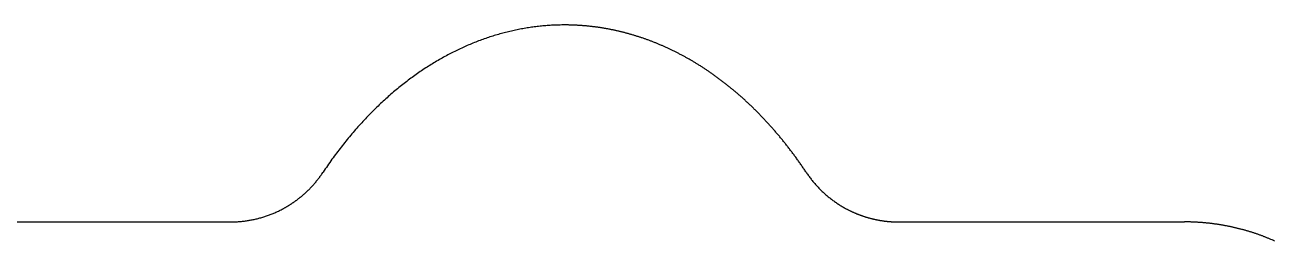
# Model space of a CAD drawing. Header units: millimetres. Extents: x -10 to 277, y -95 to 18.
# Drawn here: x 37.85 to 49.13, y -86.17 to -84.21 of the extents above; entities that cross this region are included whole.
import ezdxf

# ---------------------------------------------------------------- set-up
doc = ezdxf.new("R2010")
doc.units = ezdxf.units.MM
doc.header["$MEASUREMENT"] = 0
doc.layers.add('Edge.Cuts', color=53, linetype='CONTINUOUS')

msp = doc.modelspace()

# ---------------------------------------------------------------- linework, layer by layer
at = {"layer": 'Edge.Cuts', "linetype": 'Continuous'}
for p, q in [((42.257101, -84.266599), (42.244166, -84.269528)), ((42.270041, -84.26375), (42.257101, -84.266599)), ((42.282985, -84.260983), (42.270041, -84.26375)), ((42.295934, -84.258296), (42.282985, -84.260983)), ((42.308887, -84.25569), (42.295934, -84.258296)), ((42.321844, -84.253165), (42.308887, -84.25569)), ((42.334805, -84.25072), (42.321844, -84.253165)), ((42.347771, -84.248356), (42.334805, -84.25072)), ((42.36074, -84.246072), (42.347771, -84.248356)), ((42.373713, -84.243869), (42.36074, -84.246072)), ((42.386689, -84.241746), (42.373713, -84.243869)), ((42.399669, -84.239704), (42.386689, -84.241746)), ((42.412652, -84.237742), (42.399669, -84.239704)), ((42.425639, -84.23586), (42.412652, -84.237742)), ((42.438628, -84.234059), (42.425639, -84.23586)), ((42.451621, -84.232338), (42.438628, -84.234059)), ((42.464617, -84.230698), (42.451621, -84.232338)), ((42.477615, -84.229137), (42.464617, -84.230698)), ((42.490616, -84.227657), (42.477615, -84.229137)), ((42.50362, -84.226257), (42.490616, -84.227657)), ((42.516627, -84.224937), (42.50362, -84.226257)), ((42.529636, -84.223697), (42.516627, -84.224937)), ((42.542647, -84.222537), (42.529636, -84.223697)), ((42.55566, -84.221457), (42.542647, -84.222537)), ((42.568676, -84.220457), (42.55566, -84.221457)), ((42.581694, -84.219538), (42.568676, -84.220457)), ((42.594713, -84.218698), (42.581694, -84.219538)), ((42.607735, -84.217938), (42.594713, -84.218698)), ((42.620758, -84.217259), (42.607735, -84.217938)), ((42.633783, -84.216659), (42.620758, -84.217259)), ((42.64681, -84.216139), (42.633783, -84.216659)), ((42.659838, -84.2157), (42.64681, -84.216139)), ((42.672868, -84.21534), (42.659838, -84.2157)), ((42.685899, -84.21506), (42.672868, -84.21534)), ((42.698932, -84.21486), (42.685899, -84.21506)), ((42.711965, -84.21474), (42.698932, -84.21486)), ((42.725, -84.2147), (42.711965, -84.21474)), ((42.726457, -84.2147), (42.725, -84.2147)), ((42.732978, -84.214715), (42.726457, -84.2147)), ((42.739497, -84.214749), (42.732978, -84.214715)), ((42.746017, -84.214804), (42.739497, -84.214749)), ((42.752535, -84.214878), (42.746017, -84.214804)), ((42.759055, -84.214973), (42.752535, -84.214878)), ((42.765573, -84.215087), (42.759055, -84.214973)), ((42.772092, -84.215222), (42.765573, -84.215087)), ((42.778609, -84.215376), (42.772092, -84.215222)), ((42.785127, -84.215551), (42.778609, -84.215376)), ((42.791644, -84.215746), (42.785127, -84.215551)), ((42.798162, -84.21596), (42.791644, -84.215746)), ((42.804678, -84.216195), (42.798162, -84.21596)), ((42.811195, -84.216449), (42.804678, -84.216195)), ((42.81771, -84.216724), (42.811195, -84.216449)), ((42.824226, -84.217018), (42.81771, -84.216724)), ((42.830741, -84.217333), (42.824226, -84.217018)), ((42.837256, -84.217668), (42.830741, -84.217333)), ((42.84377, -84.218022), (42.837256, -84.217668)), ((42.850284, -84.218397), (42.84377, -84.218022)), ((42.856797, -84.218791), (42.850284, -84.218397)), ((42.86331, -84.219206), (42.856797, -84.218791)), ((42.869822, -84.219641), (42.86331, -84.219206)), ((42.876335, -84.220096), (42.869822, -84.219641)), ((42.882846, -84.22057), (42.876335, -84.220096)), ((42.889358, -84.221065), (42.882846, -84.22057)), ((42.895867, -84.22158), (42.889358, -84.221065)), ((42.902378, -84.222115), (42.895867, -84.22158)), ((42.908887, -84.222669), (42.902378, -84.222115)), ((42.915396, -84.223244), (42.908887, -84.222669)), ((42.921904, -84.223839), (42.915396, -84.223244)), ((42.928412, -84.224454), (42.921904, -84.223839)), ((42.934919, -84.225089), (42.928412, -84.224454)), ((42.941426, -84.225745), (42.934919, -84.225089)), ((42.947931, -84.22642), (42.941426, -84.225745)), ((42.954438, -84.227115), (42.947931, -84.22642)), ((42.960942, -84.22783), (42.954438, -84.227115)), ((42.967446, -84.228565), (42.960942, -84.22783)), ((42.973949, -84.229321), (42.967446, -84.228565)), ((42.980453, -84.230096), (42.973949, -84.229321)), ((42.986954, -84.230892), (42.980453, -84.230096)), ((42.993456, -84.231707), (42.986954, -84.230892)), ((42.999956, -84.232543), (42.993456, -84.231707)), ((43.006457, -84.233399), (42.999956, -84.232543)), ((43.012955, -84.234275), (43.006457, -84.233399)), ((43.019454, -84.235171), (43.012955, -84.234275)), ((43.025951, -84.236086), (43.019454, -84.235171)), ((43.032449, -84.237023), (43.025951, -84.236086)), ((43.038944, -84.237979), (43.032449, -84.237023)), ((43.045441, -84.238955), (43.038944, -84.237979)), ((43.051934, -84.239952), (43.045441, -84.238955)), ((43.058429, -84.240968), (43.051934, -84.239952)), ((43.064921, -84.242005), (43.058429, -84.240968)), ((43.071414, -84.243062), (43.064921, -84.242005)), ((43.077904, -84.244139), (43.071414, -84.243062)), ((43.084395, -84.245236), (43.077904, -84.244139)), ((43.090883, -84.246353), (43.084395, -84.245236)), ((43.097373, -84.247491), (43.090883, -84.246353)), ((43.103859, -84.248648), (43.097373, -84.247491)), ((43.110347, -84.249826), (43.103859, -84.248648)), ((43.116831, -84.251024), (43.110347, -84.249826)), ((43.123317, -84.252242), (43.116831, -84.251024)), ((43.1298, -84.25348), (43.123317, -84.252242)), ((43.136283, -84.254739), (43.1298, -84.25348)), ((43.142764, -84.256018), (43.136283, -84.254739)), ((43.149245, -84.257317), (43.142764, -84.256018)), ((43.155724, -84.258635), (43.149245, -84.257317)), ((43.162203, -84.259975), (43.155724, -84.258635)), ((43.16868, -84.261334), (43.162203, -84.259975)), ((43.175157, -84.262714), (43.16868, -84.261334)), ((43.181631, -84.264114), (43.175157, -84.262714)), ((43.188106, -84.265534), (43.181631, -84.264114)), ((43.194578, -84.266974), (43.188106, -84.265534)), ((43.201051, -84.268435), (43.194578, -84.266974)), ((41.897212, -84.379399), (41.884468, -84.384617)), ((41.909965, -84.374264), (41.897212, -84.379399)), ((41.922726, -84.369211), (41.909965, -84.374264)), ((41.935497, -84.364241), (41.922726, -84.369211)), ((41.948276, -84.359353), (41.935497, -84.364241)), ((41.961064, -84.354548), (41.948276, -84.359353)), ((41.973859, -84.349825), (41.961064, -84.354548)), ((41.986663, -84.345184), (41.973859, -84.349825)), ((41.999474, -84.340625), (41.986663, -84.345184)), ((42.012293, -84.336148), (41.999474, -84.340625)), ((42.02512, -84.331753), (42.012293, -84.336148)), ((42.037954, -84.327441), (42.02512, -84.331753)), ((42.050795, -84.32321), (42.037954, -84.327441)), ((42.063643, -84.319061), (42.050795, -84.32321)), ((42.076498, -84.314993), (42.063643, -84.319061)), ((42.08936, -84.311007), (42.076498, -84.314993)), ((42.102228, -84.307103), (42.08936, -84.311007)), ((42.115102, -84.303281), (42.102228, -84.307103)), ((42.127983, -84.29954), (42.115102, -84.303281)), ((42.14087, -84.29588), (42.127983, -84.29954)), ((42.153763, -84.292302), (42.14087, -84.29588)), ((42.166661, -84.288805), (42.153763, -84.292302)), ((42.179565, -84.285389), (42.166661, -84.288805)), ((42.192475, -84.282055), (42.179565, -84.285389)), ((42.20539, -84.278802), (42.192475, -84.282055)), ((42.21831, -84.275629), (42.20539, -84.278802)), ((42.231236, -84.272538), (42.21831, -84.275629)), ((42.244166, -84.269528), (42.231236, -84.272538)), ((43.20752, -84.269916), (43.201051, -84.268435)), ((43.213991, -84.271417), (43.20752, -84.269916)), ((43.220458, -84.272939), (43.213991, -84.271417)), ((43.226926, -84.274481), (43.220458, -84.272939)), ((43.23339, -84.276042), (43.226926, -84.274481)), ((43.239856, -84.277625), (43.23339, -84.276042)), ((43.246318, -84.279227), (43.239856, -84.277625)), ((43.252781, -84.28085), (43.246318, -84.279227)), ((43.25924, -84.282493), (43.252781, -84.28085)), ((43.2657, -84.284157), (43.25924, -84.282493)), ((43.272157, -84.285841), (43.2657, -84.284157)), ((43.278615, -84.287545), (43.272157, -84.285841)), ((43.285069, -84.289269), (43.278615, -84.287545)), ((43.291523, -84.291014), (43.285069, -84.289269)), ((43.297975, -84.292779), (43.291523, -84.291014)), ((43.304426, -84.294565), (43.297975, -84.292779)), ((43.310875, -84.296371), (43.304426, -84.294565)), ((43.317324, -84.298197), (43.310875, -84.296371)), ((43.323769, -84.300044), (43.317324, -84.298197)), ((43.330215, -84.301911), (43.323769, -84.300044)), ((43.336657, -84.303798), (43.330215, -84.301911)), ((43.3431, -84.305707), (43.336657, -84.303798)), ((43.349539, -84.307634), (43.3431, -84.305707)), ((43.355979, -84.309584), (43.349539, -84.307634)), ((43.362415, -84.311552), (43.355979, -84.309584)), ((43.368851, -84.313542), (43.362415, -84.311552)), ((43.375284, -84.315552), (43.368851, -84.313542)), ((43.381717, -84.317583), (43.375284, -84.315552)), ((43.388146, -84.319633), (43.381717, -84.317583)), ((43.394576, -84.321705), (43.388146, -84.319633)), ((43.401002, -84.323797), (43.394576, -84.321705)), ((43.407428, -84.325909), (43.401002, -84.323797)), ((43.413851, -84.328042), (43.407428, -84.325909)), ((43.420273, -84.330196), (43.413851, -84.328042)), ((43.426692, -84.332369), (43.420273, -84.330196)), ((43.433111, -84.334564), (43.426692, -84.332369)), ((43.439526, -84.336779), (43.433111, -84.334564)), ((43.445942, -84.339014), (43.439526, -84.336779)), ((43.452353, -84.34127), (43.445942, -84.339014)), ((43.458764, -84.343547), (43.452353, -84.34127)), ((43.465172, -84.345844), (43.458764, -84.343547)), ((43.47158, -84.348162), (43.465172, -84.345844)), ((43.477983, -84.3505), (43.47158, -84.348162)), ((43.484387, -84.352859), (43.477983, -84.3505)), ((43.490786, -84.355238), (43.484387, -84.352859)), ((43.497186, -84.357638), (43.490786, -84.355238)), ((43.503581, -84.360059), (43.497186, -84.357638)), ((43.509977, -84.3625), (43.503581, -84.360059)), ((43.516368, -84.364962), (43.509977, -84.3625)), ((43.522759, -84.367445), (43.516368, -84.364962)), ((43.529146, -84.369947), (43.522759, -84.367445)), ((43.535533, -84.372472), (43.529146, -84.369947)), ((43.541915, -84.375016), (43.535533, -84.372472)), ((43.548298, -84.377581), (43.541915, -84.375016)), ((43.554676, -84.380166), (43.548298, -84.377581)), ((43.561054, -84.382773), (43.554676, -84.380166)), ((41.656855, -84.492735), (41.644322, -84.499534)), ((41.669401, -84.486019), (41.656855, -84.492735)), ((41.68196, -84.479388), (41.669401, -84.486019)), ((41.694532, -84.472839), (41.68196, -84.479388)), ((41.707116, -84.466375), (41.694532, -84.472839)), ((41.719712, -84.459994), (41.707116, -84.466375)), ((41.73232, -84.453696), (41.719712, -84.459994)), ((41.74494, -84.447482), (41.73232, -84.453696)), ((41.757571, -84.441352), (41.74494, -84.447482)), ((41.770213, -84.435304), (41.757571, -84.441352)), ((41.782867, -84.42934), (41.770213, -84.435304)), ((41.795531, -84.423459), (41.782867, -84.42934)), ((41.808206, -84.417662), (41.795531, -84.423459)), ((41.820891, -84.411947), (41.808206, -84.417662)), ((41.833587, -84.406315), (41.820891, -84.411947)), ((41.846292, -84.400766), (41.833587, -84.406315)), ((41.859008, -84.3953), (41.846292, -84.400766)), ((41.871733, -84.389917), (41.859008, -84.3953)), ((41.884468, -84.384617), (41.871733, -84.389917)), ((43.567427, -84.3854), (43.561054, -84.382773)), ((43.573801, -84.388048), (43.567427, -84.3854)), ((43.580169, -84.390717), (43.573801, -84.388048)), ((43.586538, -84.393406), (43.580169, -84.390717)), ((43.592902, -84.396116), (43.586538, -84.393406)), ((43.599266, -84.398847), (43.592902, -84.396116)), ((43.605625, -84.401598), (43.599266, -84.398847)), ((43.611984, -84.404371), (43.605625, -84.401598)), ((43.618338, -84.407163), (43.611984, -84.404371)), ((43.624692, -84.409978), (43.618338, -84.407163)), ((43.631041, -84.412812), (43.624692, -84.409978)), ((43.63739, -84.415667), (43.631041, -84.412812)), ((43.643734, -84.418543), (43.63739, -84.415667)), ((43.650077, -84.42144), (43.643734, -84.418543)), ((43.656416, -84.424358), (43.650077, -84.42144)), ((43.662754, -84.427297), (43.656416, -84.424358)), ((43.669087, -84.430256), (43.662754, -84.427297)), ((43.67542, -84.433236), (43.669087, -84.430256)), ((43.681748, -84.436237), (43.67542, -84.433236)), ((43.688075, -84.439259), (43.681748, -84.436237)), ((43.694398, -84.442301), (43.688075, -84.439259)), ((43.700719, -84.445365), (43.694398, -84.442301)), ((43.707036, -84.448449), (43.700719, -84.445365)), ((43.713352, -84.451555), (43.707036, -84.448449)), ((43.719663, -84.454681), (43.713352, -84.451555)), ((43.725973, -84.457828), (43.719663, -84.454681)), ((43.732278, -84.460996), (43.725973, -84.457828)), ((43.738582, -84.464185), (43.732278, -84.460996)), ((43.744881, -84.467395), (43.738582, -84.464185)), ((43.751179, -84.470626), (43.744881, -84.467395)), ((43.757472, -84.473877), (43.751179, -84.470626)), ((43.763764, -84.47715), (43.757472, -84.473877)), ((43.77005, -84.480443), (43.763764, -84.47715)), ((43.776336, -84.483758), (43.77005, -84.480443)), ((43.782616, -84.487093), (43.776336, -84.483758)), ((43.788896, -84.49045), (43.782616, -84.487093)), ((43.795169, -84.493827), (43.788896, -84.49045)), ((41.470355, -84.603554), (41.458046, -84.611617)), ((41.482681, -84.595576), (41.470355, -84.603554)), ((41.495024, -84.587683), (41.482681, -84.595576)), ((41.507382, -84.579873), (41.495024, -84.587683)), ((41.519757, -84.572149), (41.507382, -84.579873)), ((41.532147, -84.564508), (41.519757, -84.572149)), ((41.544553, -84.556952), (41.532147, -84.564508)), ((41.556973, -84.549481), (41.544553, -84.556952)), ((41.569409, -84.542093), (41.556973, -84.549481)), ((41.581859, -84.53479), (41.569409, -84.542093)), ((41.594324, -84.527571), (41.581859, -84.53479)), ((41.606803, -84.520436), (41.594324, -84.527571)), ((41.619295, -84.513385), (41.606803, -84.520436)), ((41.631802, -84.506417), (41.619295, -84.513385)), ((41.644322, -84.499534), (41.631802, -84.506417)), ((43.801442, -84.497226), (43.795169, -84.493827)), ((43.807709, -84.500645), (43.801442, -84.497226)), ((43.813976, -84.504086), (43.807709, -84.500645)), ((43.820236, -84.507547), (43.813976, -84.504086)), ((43.826496, -84.51103), (43.820236, -84.507547)), ((43.832749, -84.514532), (43.826496, -84.51103)), ((43.839002, -84.518057), (43.832749, -84.514532)), ((43.845249, -84.521602), (43.839002, -84.518057)), ((43.851494, -84.525169), (43.845249, -84.521602)), ((43.857734, -84.528756), (43.851494, -84.525169)), ((43.863973, -84.532365), (43.857734, -84.528756)), ((43.870205, -84.535994), (43.863973, -84.532365)), ((43.876437, -84.539646), (43.870205, -84.535994)), ((43.882662, -84.543317), (43.876437, -84.539646)), ((43.888886, -84.54701), (43.882662, -84.543317)), ((43.895104, -84.550724), (43.888886, -84.54701)), ((43.90132, -84.554459), (43.895104, -84.550724)), ((43.907531, -84.558215), (43.90132, -84.554459)), ((43.91374, -84.561993), (43.907531, -84.558215)), ((43.919943, -84.56579), (43.91374, -84.561993)), ((43.926144, -84.56961), (43.919943, -84.56579)), ((43.932339, -84.57345), (43.926144, -84.56961)), ((43.938532, -84.577313), (43.932339, -84.57345)), ((43.944719, -84.581195), (43.938532, -84.577313)), ((43.950905, -84.585099), (43.944719, -84.581195)), ((43.957084, -84.589024), (43.950905, -84.585099)), ((43.963261, -84.592971), (43.957084, -84.589024)), ((43.969432, -84.596937), (43.963261, -84.592971)), ((43.975601, -84.600927), (43.969432, -84.596937)), ((43.981764, -84.604936), (43.975601, -84.600927)), ((43.987925, -84.608967), (43.981764, -84.604936)), ((41.311731, -84.714975), (41.299662, -84.72414)), ((41.323819, -84.705896), (41.311731, -84.714975)), ((41.335928, -84.696901), (41.323819, -84.705896)), ((41.348056, -84.687991), (41.335928, -84.696901)), ((41.360203, -84.679166), (41.348056, -84.687991)), ((41.372369, -84.670425), (41.360203, -84.679166)), ((41.384555, -84.66177), (41.372369, -84.670425)), ((41.396759, -84.653199), (41.384555, -84.66177)), ((41.408981, -84.644713), (41.396759, -84.653199)), ((41.421221, -84.636312), (41.408981, -84.644713)), ((41.433478, -84.627996), (41.421221, -84.636312)), ((41.445754, -84.619764), (41.433478, -84.627996)), ((41.458046, -84.611617), (41.445754, -84.619764)), ((43.994079, -84.613018), (43.987925, -84.608967)), ((44.000231, -84.617092), (43.994079, -84.613018)), ((44.006377, -84.621186), (44.000231, -84.617092)), ((44.012521, -84.625302), (44.006377, -84.621186)), ((44.018658, -84.629438), (44.012521, -84.625302)), ((44.024793, -84.633597), (44.018658, -84.629438)), ((44.030921, -84.637775), (44.024793, -84.633597)), ((44.037047, -84.641976), (44.030921, -84.637775)), ((44.043166, -84.646197), (44.037047, -84.641976)), ((44.049283, -84.650441), (44.043166, -84.646197)), ((44.055394, -84.654704), (44.049283, -84.650441)), ((44.061502, -84.65899), (44.055394, -84.654704)), ((44.067603, -84.663295), (44.061502, -84.65899)), ((44.073701, -84.667624), (44.067603, -84.663295)), ((44.079793, -84.671972), (44.073701, -84.667624)), ((44.085882, -84.676343), (44.079793, -84.671972)), ((44.091965, -84.680733), (44.085882, -84.676343)), ((44.098044, -84.685146), (44.091965, -84.680733)), ((44.104117, -84.68958), (44.098044, -84.685146)), ((44.110187, -84.694035), (44.104117, -84.68958)), ((44.11625, -84.698511), (44.110187, -84.694035)), ((44.12231, -84.703009), (44.11625, -84.698511)), ((44.128363, -84.707527), (44.12231, -84.703009)), ((44.134413, -84.712068), (44.128363, -84.707527)), ((44.140456, -84.716628), (44.134413, -84.712068)), ((44.146496, -84.721212), (44.140456, -84.716628)), ((41.168325, -84.830562), (41.156521, -84.840747)), ((41.180152, -84.820462), (41.168325, -84.830562)), ((41.192003, -84.810448), (41.180152, -84.820462)), ((41.203876, -84.800518), (41.192003, -84.810448)), ((41.215773, -84.790673), (41.203876, -84.800518)), ((41.227692, -84.780913), (41.215773, -84.790673)), ((41.239633, -84.771239), (41.227692, -84.780913)), ((41.251596, -84.761649), (41.239633, -84.771239)), ((41.263581, -84.752144), (41.251596, -84.761649)), ((41.275587, -84.742725), (41.263581, -84.752144)), ((41.287614, -84.73339), (41.275587, -84.742725)), ((41.299662, -84.72414), (41.287614, -84.73339)), ((44.152529, -84.725815), (44.146496, -84.721212)), ((44.158558, -84.730441), (44.152529, -84.725815)), ((44.164581, -84.735086), (44.158558, -84.730441)), ((44.1706, -84.739754), (44.164581, -84.735086)), ((44.176612, -84.744443), (44.1706, -84.739754)), ((44.182621, -84.749153), (44.176612, -84.744443)), ((44.188622, -84.753884), (44.182621, -84.749153)), ((44.194621, -84.758638), (44.188622, -84.753884)), ((44.200611, -84.763411), (44.194621, -84.758638)), ((44.206598, -84.768207), (44.200611, -84.763411)), ((44.212578, -84.773022), (44.206598, -84.768207)), ((44.218554, -84.777861), (44.212578, -84.773022)), ((44.224523, -84.782719), (44.218554, -84.777861)), ((44.230488, -84.7876), (44.224523, -84.782719)), ((44.236446, -84.792501), (44.230488, -84.7876)), ((44.2424, -84.797425), (44.236446, -84.792501)), ((44.248346, -84.802368), (44.2424, -84.797425)), ((44.254288, -84.807334), (44.248346, -84.802368)), ((44.260223, -84.81232), (44.254288, -84.807334)), ((44.266154, -84.817329), (44.260223, -84.81232)), ((44.272077, -84.822358), (44.266154, -84.817329)), ((44.277996, -84.827409), (44.272077, -84.822358)), ((44.283907, -84.83248), (44.277996, -84.827409)), ((41.051405, -84.936236), (41.039855, -84.94727)), ((41.062982, -84.925286), (41.051405, -84.936236)), ((41.074585, -84.914421), (41.062982, -84.925286)), ((41.086214, -84.903642), (41.074585, -84.914421)), ((41.097869, -84.892947), (41.086214, -84.903642)), ((41.10955, -84.882337), (41.097869, -84.892947)), ((41.121255, -84.871812), (41.10955, -84.882337)), ((41.132986, -84.861372), (41.121255, -84.871812)), ((41.144741, -84.851017), (41.132986, -84.861372)), ((41.156521, -84.840747), (41.144741, -84.851017)), ((44.289815, -84.837574), (44.283907, -84.83248)), ((44.295714, -84.842688), (44.289815, -84.837574)), ((44.301609, -84.847824), (44.295714, -84.842688)), ((44.307496, -84.85298), (44.301609, -84.847824)), ((44.313379, -84.858159), (44.307496, -84.85298)), ((44.319254, -84.863358), (44.313379, -84.858159)), ((44.325125, -84.868579), (44.319254, -84.863358)), ((44.330988, -84.87382), (44.325125, -84.868579)), ((44.336846, -84.879085), (44.330988, -84.87382)), ((44.342696, -84.884368), (44.336846, -84.879085)), ((44.348542, -84.889675), (44.342696, -84.884368)), ((44.354379, -84.895001), (44.348542, -84.889675)), ((44.360212, -84.90035), (44.354379, -84.895001)), ((44.366036, -84.905719), (44.360212, -84.90035)), ((44.371856, -84.911111), (44.366036, -84.905719)), ((44.377668, -84.916522), (44.371856, -84.911111)), ((44.383474, -84.921956), (44.377668, -84.916522)), ((44.389273, -84.92741), (44.383474, -84.921956)), ((44.395066, -84.932886), (44.389273, -84.92741)), ((44.400851, -84.938382), (44.395066, -84.932886)), ((44.406631, -84.943901), (44.400851, -84.938382)), ((44.412403, -84.94944), (44.406631, -84.943901)), ((40.937162, -85.050395), (40.925897, -85.062276)), ((40.948457, -85.038598), (40.937162, -85.050395)), ((40.959782, -85.026886), (40.948457, -85.038598)), ((40.971135, -85.015258), (40.959782, -85.026886)), ((40.982518, -85.003715), (40.971135, -85.015258)), ((40.993929, -84.992256), (40.982518, -85.003715)), ((41.005369, -84.980883), (40.993929, -84.992256)), ((41.016837, -84.969594), (41.005369, -84.980883)), ((41.028332, -84.95839), (41.016837, -84.969594)), ((41.039855, -84.94727), (41.028332, -84.95839)), ((44.418169, -84.955002), (44.412403, -84.94944)), ((44.423927, -84.960583), (44.418169, -84.955002)), ((44.42968, -84.966187), (44.423927, -84.960583)), ((44.435424, -84.97181), (44.42968, -84.966187)), ((44.441162, -84.977457), (44.435424, -84.97181)), ((44.446893, -84.983122), (44.441162, -84.977457)), ((44.452617, -84.988811), (44.446893, -84.983122)), ((44.458333, -84.99452), (44.452617, -84.988811)), ((44.464044, -85.000251), (44.458333, -84.99452)), ((44.469746, -85.006001), (44.464044, -85.000251)), ((44.475442, -85.011775), (44.469746, -85.006001)), ((44.481129, -85.017568), (44.475442, -85.011775)), ((44.486811, -85.023384), (44.481129, -85.017568)), ((44.492483, -85.029219), (44.486811, -85.023384)), ((44.49815, -85.035077), (44.492483, -85.029219)), ((44.503808, -85.040955), (44.49815, -85.035077)), ((44.50946, -85.046855), (44.503808, -85.040955)), ((44.515104, -85.052775), (44.50946, -85.046855)), ((44.520741, -85.058718), (44.515104, -85.052775)), ((40.836895, -85.160361), (40.825914, -85.173)), ((40.847909, -85.147806), (40.836895, -85.160361)), ((40.858955, -85.135335), (40.847909, -85.147806)), ((40.870034, -85.122948), (40.858955, -85.135335)), ((40.881144, -85.110645), (40.870034, -85.122948)), ((40.892286, -85.098426), (40.881144, -85.110645)), ((40.903459, -85.086292), (40.892286, -85.098426)), ((40.914663, -85.074242), (40.903459, -85.086292)), ((40.925897, -85.062276), (40.914663, -85.074242)), ((44.526369, -85.06468), (44.520741, -85.058718)), ((44.53199, -85.070665), (44.526369, -85.06468)), ((44.537603, -85.076669), (44.53199, -85.070665)), ((44.54321, -85.082697), (44.537603, -85.076669)), ((44.548807, -85.088743), (44.54321, -85.082697)), ((44.554398, -85.094812), (44.548807, -85.088743)), ((44.55998, -85.100901), (44.554398, -85.094812)), ((44.565555, -85.107013), (44.55998, -85.100901)), ((44.571121, -85.113144), (44.565555, -85.107013)), ((44.576681, -85.119297), (44.571121, -85.113144)), ((44.582231, -85.12547), (44.576681, -85.119297)), ((44.587775, -85.131666), (44.582231, -85.12547)), ((44.593309, -85.137881), (44.587775, -85.131666)), ((44.598836, -85.144119), (44.593309, -85.137881)), ((44.604354, -85.150376), (44.598836, -85.144119)), ((44.609865, -85.156655), (44.604354, -85.150376)), ((44.615367, -85.162954), (44.609865, -85.156655)), ((44.620861, -85.169276), (44.615367, -85.162954)), ((44.626346, -85.175617), (44.620861, -85.169276)), ((40.739291, -85.277124), (40.728621, -85.290515)), ((40.749997, -85.263817), (40.739291, -85.277124)), ((40.760738, -85.250592), (40.749997, -85.263817)), ((40.771515, -85.237451), (40.760738, -85.250592)), ((40.782327, -85.224394), (40.771515, -85.237451)), ((40.793173, -85.21142), (40.782327, -85.224394)), ((40.804053, -85.19853), (40.793173, -85.21142)), ((40.814967, -85.185723), (40.804053, -85.19853)), ((40.825914, -85.173), (40.814967, -85.185723)), ((44.631824, -85.181981), (44.626346, -85.175617)), ((44.637292, -85.188364), (44.631824, -85.181981)), ((44.642753, -85.194769), (44.637292, -85.188364)), ((44.648205, -85.201194), (44.642753, -85.194769)), ((44.653649, -85.207642), (44.648205, -85.201194)), ((44.659083, -85.214108), (44.653649, -85.207642)), ((44.66451, -85.220597), (44.659083, -85.214108)), ((44.669927, -85.227106), (44.66451, -85.220597)), ((44.675337, -85.233637), (44.669927, -85.227106)), ((44.680737, -85.240187), (44.675337, -85.233637)), ((44.686129, -85.24676), (44.680737, -85.240187)), ((44.691511, -85.253352), (44.686129, -85.24676)), ((44.696886, -85.259966), (44.691511, -85.253352)), ((44.70225, -85.2666), (44.696886, -85.259966)), ((44.707607, -85.273256), (44.70225, -85.2666)), ((44.712954, -85.279931), (44.707607, -85.273256)), ((44.718293, -85.286629), (44.712954, -85.279931)), ((40.654962, -85.386571), (40.64459, -85.400623)), ((40.665372, -85.3726), (40.654962, -85.386571)), ((40.67582, -85.358713), (40.665372, -85.3726)), ((40.686306, -85.344908), (40.67582, -85.358713)), ((40.696829, -85.331185), (40.686306, -85.344908)), ((40.70739, -85.317546), (40.696829, -85.331185)), ((40.717987, -85.303989), (40.70739, -85.317546)), ((40.728621, -85.290515), (40.717987, -85.303989)), ((44.723621, -85.293345), (44.718293, -85.286629)), ((44.728942, -85.300085), (44.723621, -85.293345)), ((44.734252, -85.306843), (44.728942, -85.300085)), ((44.739555, -85.313623), (44.734252, -85.306843)), ((44.744847, -85.320423), (44.739555, -85.313623)), ((44.750131, -85.327245), (44.744847, -85.320423)), ((44.755404, -85.334087), (44.750131, -85.327245)), ((44.76067, -85.34095), (44.755404, -85.334087)), ((44.765924, -85.347833), (44.76067, -85.34095)), ((44.771171, -85.354737), (44.765924, -85.347833)), ((44.776407, -85.361661), (44.771171, -85.354737)), ((44.781634, -85.368607), (44.776407, -85.361661)), ((44.786851, -85.375572), (44.781634, -85.368607)), ((44.79206, -85.38256), (44.786851, -85.375572)), ((44.797257, -85.389566), (44.79206, -85.38256)), ((44.802446, -85.396594), (44.797257, -85.389566)), ((40.573096, -85.501285), (40.563045, -85.515992)), ((40.583189, -85.48666), (40.573096, -85.501285)), ((40.593322, -85.472116), (40.583189, -85.48666)), ((40.603496, -85.457654), (40.593322, -85.472116)), ((40.61371, -85.443273), (40.603496, -85.457654)), ((40.623964, -85.428974), (40.61371, -85.443273)), ((40.634258, -85.414758), (40.623964, -85.428974)), ((40.64459, -85.400623), (40.634258, -85.414758)), ((44.807625, -85.403642), (44.802446, -85.396594)), ((44.812794, -85.410711), (44.807625, -85.403642)), ((44.817953, -85.4178), (44.812794, -85.410711)), ((44.823103, -85.42491), (44.817953, -85.4178)), ((44.828242, -85.43204), (44.823103, -85.42491)), ((44.833373, -85.439192), (44.828242, -85.43204)), ((44.838492, -85.446362), (44.833373, -85.439192)), ((44.843602, -85.453555), (44.838492, -85.446362)), ((44.848701, -85.460766), (44.843602, -85.453555)), ((44.853791, -85.467999), (44.848701, -85.460766)), ((44.858871, -85.475252), (44.853791, -85.467999)), ((44.86394, -85.482526), (44.858871, -85.475252)), ((44.868999, -85.489819), (44.86394, -85.482526)), ((44.874048, -85.497133), (44.868999, -85.489819)), ((44.879087, -85.504467), (44.874048, -85.497133)), ((44.884115, -85.511823), (44.879087, -85.504467)), ((40.485545, -85.624161), (40.488353, -85.620679)), ((40.488353, -85.620679), (40.491145, -85.617185)), ((40.491145, -85.617185), (40.493922, -85.613677)), ((40.493922, -85.613677), (40.496683, -85.610158)), ((40.496683, -85.610158), (40.499429, -85.606625)), ((40.499429, -85.606625), (40.502159, -85.603081)), ((40.502159, -85.603081), (40.504874, -85.599523)), ((40.504874, -85.599523), (40.507572, -85.595954)), ((40.507572, -85.595954), (40.510255, -85.592371)), ((40.510255, -85.592371), (40.512921, -85.588778)), ((40.512921, -85.588778), (40.515573, -85.58517)), ((40.515573, -85.58517), (40.518208, -85.581553)), ((40.518208, -85.581553), (40.520827, -85.577921)), ((40.520827, -85.577921), (40.52343, -85.574279)), ((40.52343, -85.574279), (40.526018, -85.570624)), ((40.526018, -85.570624), (40.528588, -85.566958)), ((40.528588, -85.566958), (40.531144, -85.563278)), ((40.531144, -85.563278), (40.533682, -85.559589)), ((40.533682, -85.559589), (40.536205, -85.555886)), ((40.536205, -85.555886), (40.5409, -85.5489)), ((40.543067, -85.545649), (40.5409, -85.5489)), ((40.553035, -85.53078), (40.543067, -85.545649)), ((40.563045, -85.515992), (40.553035, -85.53078)), ((44.889133, -85.519197), (44.884115, -85.511823)), ((44.894141, -85.526593), (44.889133, -85.519197)), ((44.899137, -85.534008), (44.894141, -85.526593)), ((44.904124, -85.541445), (44.899137, -85.534008)), ((44.9091, -85.5489), (44.904124, -85.541445)), ((44.9091, -85.5489), (44.914096, -85.55633)), ((44.914096, -85.55633), (44.919157, -85.563713)), ((44.919157, -85.563713), (44.924282, -85.571049)), ((44.924282, -85.571049), (44.929471, -85.578337)), ((44.929471, -85.578337), (44.934725, -85.585577)), ((44.934725, -85.585577), (44.940042, -85.592769)), ((44.940042, -85.592769), (44.945422, -85.599912)), ((44.945422, -85.599912), (44.950865, -85.607005)), ((44.950865, -85.607005), (44.956371, -85.614049)), ((44.956371, -85.614049), (44.961939, -85.621042)), ((44.961939, -85.621042), (44.967568, -85.627985)), ((40.37794, -85.737557), (40.381255, -85.734558)), ((40.381255, -85.734558), (40.384557, -85.731542)), ((40.384557, -85.731542), (40.387845, -85.728514)), ((40.387845, -85.728514), (40.39112, -85.725469)), ((40.39112, -85.725469), (40.39438, -85.722411)), ((40.39438, -85.722411), (40.397628, -85.719338)), ((40.397628, -85.719338), (40.400861, -85.71625)), ((40.400861, -85.71625), (40.404081, -85.713148)), ((40.404081, -85.713148), (40.407286, -85.710032)), ((40.407286, -85.710032), (40.410478, -85.706901)), ((40.410478, -85.706901), (40.413654, -85.703757)), ((40.413654, -85.703757), (40.416818, -85.700597)), ((40.416818, -85.700597), (40.419967, -85.697424)), ((40.419967, -85.697424), (40.423102, -85.694237)), ((40.423102, -85.694237), (40.426222, -85.691036)), ((40.426222, -85.691036), (40.429329, -85.68782)), ((40.429329, -85.68782), (40.43242, -85.684592)), ((40.43242, -85.684592), (40.435498, -85.681348)), ((40.435498, -85.681348), (40.43856, -85.678092)), ((40.43856, -85.678092), (40.441609, -85.674821)), ((40.441609, -85.674821), (40.444642, -85.671538)), ((40.444642, -85.671538), (40.447661, -85.66824)), ((40.447661, -85.66824), (40.450665, -85.664929)), ((40.450665, -85.664929), (40.453655, -85.661604)), ((40.453655, -85.661604), (40.456629, -85.658267)), ((40.456629, -85.658267), (40.459589, -85.654915)), ((40.459589, -85.654915), (40.462533, -85.65155)), ((40.462533, -85.65155), (40.465463, -85.648172)), ((40.465463, -85.648172), (40.468377, -85.644781)), ((40.468377, -85.644781), (40.471277, -85.641377)), ((40.471277, -85.641377), (40.474161, -85.63796)), ((40.474161, -85.63796), (40.47703, -85.634529)), ((40.47703, -85.634529), (40.479884, -85.631086)), ((40.479884, -85.631086), (40.482723, -85.627629)), ((40.482723, -85.627629), (40.485545, -85.624161)), ((44.967568, -85.627985), (44.973259, -85.634876)), ((44.973259, -85.634876), (44.979011, -85.641716)), ((44.979011, -85.641716), (44.984823, -85.648503)), ((44.984823, -85.648503), (44.990696, -85.655238)), ((44.990696, -85.655238), (44.996628, -85.66192)), ((44.996628, -85.66192), (45.00262, -85.668548)), ((45.00262, -85.668548), (45.008671, -85.675123)), ((45.008671, -85.675123), (45.01478, -85.681643)), ((45.01478, -85.681643), (45.020948, -85.688108)), ((45.020948, -85.688108), (45.027173, -85.694517)), ((45.027173, -85.694517), (45.033455, -85.700871)), ((45.033455, -85.700871), (45.039794, -85.707168)), ((45.039794, -85.707168), (45.046189, -85.713409)), ((45.046189, -85.713409), (45.05264, -85.719592)), ((45.05264, -85.719592), (45.059147, -85.725718)), ((45.059147, -85.725718), (45.065708, -85.731786)), ((45.065708, -85.731786), (45.072323, -85.737794)), ((40.227399, -85.849476), (40.231219, -85.847146)), ((40.231219, -85.847146), (40.235029, -85.8448)), ((40.235029, -85.8448), (40.238828, -85.842436)), ((40.238828, -85.842436), (40.242616, -85.840055)), ((40.242616, -85.840055), (40.246394, -85.837658)), ((40.246394, -85.837658), (40.250161, -85.835244)), ((40.250161, -85.835244), (40.253917, -85.832813)), ((40.253917, -85.832813), (40.257662, -85.830365)), ((40.257662, -85.830365), (40.261395, -85.8279)), ((40.261395, -85.8279), (40.265118, -85.825419)), ((40.265118, -85.825419), (40.26883, -85.822921)), ((40.26883, -85.822921), (40.272531, -85.820407)), ((40.272531, -85.820407), (40.276219, -85.817876)), ((40.276219, -85.817876), (40.279897, -85.815329)), ((40.279897, -85.815329), (40.283563, -85.812766)), ((40.283563, -85.812766), (40.287218, -85.810185)), ((40.287218, -85.810185), (40.290861, -85.807589)), ((40.290861, -85.807589), (40.294492, -85.804977)), ((40.294492, -85.804977), (40.298111, -85.802349)), ((40.298111, -85.802349), (40.301719, -85.799704)), ((40.301719, -85.799704), (40.305315, -85.797043)), ((40.305315, -85.797043), (40.308898, -85.794366)), ((40.308898, -85.794366), (40.31247, -85.791674)), ((40.31247, -85.791674), (40.316029, -85.788965)), ((40.316029, -85.788965), (40.319576, -85.786241)), ((40.319576, -85.786241), (40.323111, -85.7835)), ((40.323111, -85.7835), (40.326634, -85.780745)), ((40.326634, -85.780745), (40.330144, -85.777973)), ((40.330144, -85.777973), (40.333641, -85.775186)), ((40.333641, -85.775186), (40.337127, -85.772383)), ((40.337127, -85.772383), (40.340599, -85.769565)), ((40.340599, -85.769565), (40.344058, -85.766731)), ((40.344058, -85.766731), (40.347505, -85.763882)), ((40.347505, -85.763882), (40.350939, -85.761018)), ((40.350939, -85.761018), (40.35436, -85.758138)), ((40.35436, -85.758138), (40.357768, -85.755243)), ((40.357768, -85.755243), (40.361163, -85.752333)), ((40.361163, -85.752333), (40.364545, -85.749408)), ((40.364545, -85.749408), (40.367914, -85.746468)), ((40.367914, -85.746468), (40.371269, -85.743512)), ((40.371269, -85.743512), (40.374611, -85.740542)), ((40.374611, -85.740542), (40.37794, -85.737557)), ((45.072323, -85.737794), (45.078993, -85.743744)), ((45.078993, -85.743744), (45.085715, -85.749634)), ((45.085715, -85.749634), (45.092491, -85.755464)), ((45.092491, -85.755464), (45.099319, -85.761234)), ((45.099319, -85.761234), (45.106198, -85.766942)), ((45.106198, -85.766942), (45.113129, -85.772589)), ((45.113129, -85.772589), (45.12011, -85.778174)), ((45.12011, -85.778174), (45.127142, -85.783697)), ((45.127142, -85.783697), (45.134223, -85.789158)), ((45.134223, -85.789158), (45.141353, -85.794555)), ((45.141353, -85.794555), (45.148531, -85.799888)), ((45.148531, -85.799888), (45.155757, -85.805157)), ((45.155757, -85.805157), (45.163031, -85.810362)), ((45.163031, -85.810362), (45.170351, -85.815502)), ((45.170351, -85.815502), (45.177717, -85.820576)), ((45.177717, -85.820576), (45.185129, -85.825585)), ((45.185129, -85.825585), (45.192586, -85.830527)), ((45.192586, -85.830527), (45.200086, -85.835403)), ((45.200086, -85.835403), (45.207631, -85.840211)), ((45.207631, -85.840211), (45.215218, -85.844953)), ((45.215218, -85.844953), (45.222848, -85.849626)), ((39.964901, -85.961195), (39.973531, -85.958865)), ((39.973531, -85.958865), (39.98214, -85.956457)), ((39.98214, -85.956457), (39.990728, -85.953972)), ((39.990728, -85.953972), (39.999294, -85.95141)), ((39.999294, -85.95141), (40.007837, -85.948772)), ((40.007837, -85.948772), (40.016356, -85.946058)), ((40.016356, -85.946058), (40.024852, -85.943267)), ((40.024852, -85.943267), (40.033322, -85.9404)), ((40.033322, -85.9404), (40.041767, -85.937457)), ((40.041767, -85.937457), (40.050186, -85.934439)), ((40.050186, -85.934439), (40.058578, -85.931345)), ((40.058578, -85.931345), (40.066943, -85.928176)), ((40.066943, -85.928176), (40.075279, -85.924933)), ((40.075279, -85.924933), (40.083586, -85.921615)), ((40.083586, -85.921615), (40.091864, -85.918222)), ((40.091864, -85.918222), (40.100111, -85.914756)), ((40.100111, -85.914756), (40.108328, -85.911216)), ((40.108328, -85.911216), (40.116513, -85.907602)), ((40.116513, -85.907602), (40.124665, -85.903915)), ((40.124665, -85.903915), (40.132785, -85.900156)), ((40.132785, -85.900156), (40.140871, -85.896323)), ((40.140871, -85.896323), (40.148922, -85.892419)), ((40.148922, -85.892419), (40.156938, -85.888443)), ((40.156938, -85.888443), (40.164919, -85.884395)), ((40.164919, -85.884395), (40.172863, -85.880275)), ((40.172863, -85.880275), (40.180771, -85.876085)), ((40.180771, -85.876085), (40.18471, -85.873964)), ((40.18471, -85.873964), (40.18864, -85.871825)), ((40.18864, -85.871825), (40.192561, -85.869668)), ((40.192561, -85.869668), (40.196471, -85.867494)), ((40.196471, -85.867494), (40.200372, -85.865302)), ((40.200372, -85.865302), (40.204264, -85.863093)), ((40.204264, -85.863093), (40.208145, -85.860867)), ((40.208145, -85.860867), (40.212016, -85.858623)), ((40.212016, -85.858623), (40.215877, -85.856362)), ((40.215877, -85.856362), (40.219728, -85.854084)), ((40.219728, -85.854084), (40.223569, -85.851789)), ((40.223569, -85.851789), (40.227399, -85.849476)), ((45.222848, -85.849626), (45.23052, -85.854231)), ((45.23052, -85.854231), (45.238233, -85.858768)), ((45.238233, -85.858768), (45.245986, -85.863235)), ((45.245986, -85.863235), (45.253779, -85.867634)), ((45.253779, -85.867634), (45.261611, -85.871962)), ((45.261611, -85.871962), (45.269482, -85.87622)), ((45.269482, -85.87622), (45.273431, -85.878323)), ((45.273431, -85.878323), (45.27739, -85.880408)), ((45.27739, -85.880408), (45.281358, -85.882476)), ((45.281358, -85.882476), (45.285336, -85.884525)), ((45.285336, -85.884525), (45.289323, -85.886557)), ((45.289323, -85.886557), (45.293318, -85.888571)), ((45.293318, -85.888571), (45.297323, -85.890567)), ((45.297323, -85.890567), (45.301336, -85.892546)), ((45.301336, -85.892546), (45.305359, -85.894506)), ((45.305359, -85.894506), (45.30939, -85.896448)), ((45.30939, -85.896448), (45.313429, -85.898372)), ((45.313429, -85.898372), (45.317478, -85.900278)), ((45.317478, -85.900278), (45.321534, -85.902166)), ((45.321534, -85.902166), (45.325599, -85.904036)), ((45.325599, -85.904036), (45.329673, -85.905888)), ((45.329673, -85.905888), (45.333754, -85.907721)), ((45.333754, -85.907721), (45.337844, -85.909536)), ((45.337844, -85.909536), (45.341942, -85.911333)), ((45.341942, -85.911333), (45.346047, -85.913112)), ((45.346047, -85.913112), (45.350161, -85.914872)), ((45.350161, -85.914872), (45.354282, -85.916613)), ((45.354282, -85.916613), (45.358411, -85.918336)), ((45.358411, -85.918336), (45.362548, -85.920041)), ((45.362548, -85.920041), (45.366692, -85.921727)), ((45.366692, -85.921727), (45.370843, -85.923395)), ((45.370843, -85.923395), (45.375003, -85.925044)), ((45.375003, -85.925044), (45.379168, -85.926674)), ((45.379168, -85.926674), (45.383342, -85.928286)), ((45.383342, -85.928286), (45.387522, -85.929878)), ((45.387522, -85.929878), (45.39171, -85.931453)), ((45.39171, -85.931453), (45.395904, -85.933008)), ((45.395904, -85.933008), (45.400106, -85.934545)), ((45.400106, -85.934545), (45.404314, -85.936063)), ((45.404314, -85.936063), (45.408529, -85.937562)), ((45.408529, -85.937562), (45.41275, -85.939041)), ((45.41275, -85.939041), (45.416978, -85.940503)), ((45.416978, -85.940503), (45.421212, -85.941945)), ((45.421212, -85.941945), (45.425453, -85.943368)), ((45.425453, -85.943368), (45.429699, -85.944772)), ((45.429699, -85.944772), (45.433953, -85.946157)), ((45.433953, -85.946157), (45.438211, -85.947523)), ((45.438211, -85.947523), (45.442477, -85.94887)), ((45.442477, -85.94887), (45.446747, -85.950198)), ((45.446747, -85.950198), (45.451024, -85.951507)), ((45.451024, -85.951507), (45.455306, -85.952797)), ((45.455306, -85.952797), (45.459595, -85.954067)), ((45.459595, -85.954067), (45.463888, -85.955318)), ((45.463888, -85.955318), (45.468188, -85.95655)), ((45.468188, -85.95655), (45.472492, -85.957763)), ((45.472492, -85.957763), (45.476802, -85.958956)), ((45.476802, -85.958956), (45.481117, -85.96013)), ((45.481117, -85.96013), (45.485438, -85.961285)), ((37.125, -85.9946), (39.7085, -85.9946)), ((39.7085, -85.9946), (39.717456, -85.99456)), ((39.717456, -85.99456), (39.726409, -85.99444)), ((39.726409, -85.99444), (39.735358, -85.99424)), ((39.735358, -85.99424), (39.744303, -85.993961)), ((39.744303, -85.993961), (39.753244, -85.993601)), ((39.753244, -85.993601), (39.76218, -85.993162)), ((39.76218, -85.993162), (39.771109, -85.992643)), ((39.771109, -85.992643), (39.780033, -85.992045)), ((39.780033, -85.992045), (39.788949, -85.991366)), ((39.788949, -85.991366), (39.797858, -85.990609)), ((39.797858, -85.990609), (39.806759, -85.989771)), ((39.806759, -85.989771), (39.815652, -85.988854)), ((39.815652, -85.988854), (39.824535, -85.987858)), ((39.824535, -85.987858), (39.833408, -85.986783)), ((39.833408, -85.986783), (39.842271, -85.985628)), ((39.842271, -85.985628), (39.851122, -85.984394)), ((39.851122, -85.984394), (39.859962, -85.983081)), ((39.859962, -85.983081), (39.86879, -85.981689)), ((39.86879, -85.981689), (39.877605, -85.980218)), ((39.877605, -85.980218), (39.886406, -85.978668)), ((39.886406, -85.978668), (39.895193, -85.977039)), ((39.895193, -85.977039), (39.903965, -85.975332)), ((39.903965, -85.975332), (39.912722, -85.973547)), ((39.912722, -85.973547), (39.921463, -85.971683)), ((39.921463, -85.971683), (39.930187, -85.969741)), ((39.930187, -85.969741), (39.938893, -85.967721)), ((39.938893, -85.967721), (39.947581, -85.965624)), ((39.947581, -85.965624), (39.956251, -85.963448)), ((39.956251, -85.963448), (39.964901, -85.961195)), ((45.485438, -85.961285), (45.489762, -85.96242)), ((45.489762, -85.96242), (45.494093, -85.963536)), ((45.494093, -85.963536), (45.498428, -85.964632)), ((45.498428, -85.964632), (45.502768, -85.96571)), ((45.502768, -85.96571), (45.507112, -85.966767)), ((45.507112, -85.966767), (45.511462, -85.967805)), ((45.511462, -85.967805), (45.515816, -85.968824)), ((45.515816, -85.968824), (45.520175, -85.969823)), ((45.520175, -85.969823), (45.524537, -85.970803)), ((45.524537, -85.970803), (45.528905, -85.971763)), ((45.528905, -85.971763), (45.533275, -85.972704)), ((45.533275, -85.972704), (45.537651, -85.973625)), ((45.537651, -85.973625), (45.54203, -85.974526)), ((45.54203, -85.974526), (45.546414, -85.975408)), ((45.546414, -85.975408), (45.550801, -85.97627)), ((45.550801, -85.97627), (45.555193, -85.977113)), ((45.555193, -85.977113), (45.559587, -85.977935)), ((45.559587, -85.977935), (45.563987, -85.978739)), ((45.563987, -85.978739), (45.568388, -85.979522)), ((45.568388, -85.979522), (45.572795, -85.980286)), ((45.572795, -85.980286), (45.577203, -85.98103)), ((45.577203, -85.98103), (45.581616, -85.981754)), ((45.581616, -85.981754), (45.586031, -85.982459)), ((45.586031, -85.982459), (45.590451, -85.983144)), ((45.590451, -85.983144), (45.594872, -85.983809)), ((45.594872, -85.983809), (45.599298, -85.984454)), ((45.599298, -85.984454), (45.603725, -85.985079)), ((45.603725, -85.985079), (45.608157, -85.985685)), ((45.608157, -85.985685), (45.61259, -85.986271)), ((45.61259, -85.986271), (45.617027, -85.986837)), ((45.617027, -85.986837), (45.621465, -85.987383)), ((45.621465, -85.987383), (45.625908, -85.98791)), ((45.625908, -85.98791), (45.630351, -85.988416)), ((45.630351, -85.988416), (45.634798, -85.988903)), ((45.634798, -85.988903), (45.639246, -85.989369)), ((45.639246, -85.989369), (45.643698, -85.989816)), ((45.643698, -85.989816), (45.64815, -85.990243)), ((45.64815, -85.990243), (45.652607, -85.99065)), ((45.652607, -85.99065), (45.657063, -85.991037)), ((45.657063, -85.991037), (45.661523, -85.991404)), ((45.661523, -85.991404), (45.665984, -85.991752)), ((45.665984, -85.991752), (45.670448, -85.992079)), ((45.670448, -85.992079), (45.674912, -85.992386)), ((45.674912, -85.992386), (45.679379, -85.992674)), ((45.679379, -85.992674), (45.683846, -85.992941)), ((45.683846, -85.992941), (45.688317, -85.993189)), ((45.688317, -85.993189), (45.692787, -85.993416)), ((45.692787, -85.993416), (45.69726, -85.993624)), ((45.69726, -85.993624), (45.701733, -85.993811)), ((45.701733, -85.993811), (45.706209, -85.993979)), ((45.706209, -85.993979), (45.710684, -85.994127)), ((45.710684, -85.994127), (45.715162, -85.994254)), ((45.715162, -85.994254), (45.71964, -85.994362)), ((45.71964, -85.994362), (45.72412, -85.994449)), ((45.72412, -85.994449), (45.728599, -85.994517)), ((45.728599, -85.994517), (45.733081, -85.994565)), ((45.733081, -85.994565), (45.7415, -85.9946)), ((45.7415, -85.9946), (48.325, -85.9946)), ((48.327308, -85.994601), (48.325, -85.9946)), ((48.33364, -85.994619), (48.327308, -85.994601)), ((48.339969, -85.994656), (48.33364, -85.994619)), ((48.346299, -85.994713), (48.339969, -85.994656)), ((48.352627, -85.994791), (48.346299, -85.994713)), ((48.358957, -85.994888), (48.352627, -85.994791)), ((48.365284, -85.995005), (48.358957, -85.994888)), ((48.371612, -85.995143), (48.365284, -85.995005)), ((48.377937, -85.9953), (48.371612, -85.995143)), ((48.384264, -85.995477), (48.377937, -85.9953)), ((48.390588, -85.995675), (48.384264, -85.995477)), ((48.396912, -85.995892), (48.390588, -85.995675)), ((48.403235, -85.996129), (48.396912, -85.995892)), ((48.409557, -85.996387), (48.403235, -85.996129)), ((48.415877, -85.996664), (48.409557, -85.996387)), ((48.422198, -85.996961), (48.415877, -85.996664)), ((48.428516, -85.997278), (48.422198, -85.996961)), ((48.434834, -85.997616), (48.428516, -85.997278)), ((48.44115, -85.997973), (48.434834, -85.997616)), ((48.447465, -85.99835), (48.44115, -85.997973)), ((48.453778, -85.998747), (48.447465, -85.99835)), ((48.460091, -85.999164), (48.453778, -85.998747)), ((48.4664, -85.999601), (48.460091, -85.999164)), ((48.47271, -86.000058), (48.4664, -85.999601)), ((48.479017, -86.000535), (48.47271, -86.000058)), ((48.485323, -86.001032), (48.479017, -86.000535)), ((48.491627, -86.001549), (48.485323, -86.001032)), ((48.49793, -86.002085), (48.491627, -86.001549)), ((48.504229, -86.002642), (48.49793, -86.002085)), ((48.510528, -86.003219), (48.504229, -86.002642)), ((48.516824, -86.003815), (48.510528, -86.003219)), ((48.523119, -86.004431), (48.516824, -86.003815)), ((48.529411, -86.005068), (48.523119, -86.004431)), ((48.535702, -86.005724), (48.529411, -86.005068)), ((48.54199, -86.0064), (48.535702, -86.005724)), ((48.548276, -86.007096), (48.54199, -86.0064)), ((48.554559, -86.007812), (48.548276, -86.007096)), ((48.560841, -86.008547), (48.554559, -86.007812)), ((48.56712, -86.009303), (48.560841, -86.008547)), ((48.573397, -86.010078), (48.56712, -86.009303)), ((48.57967, -86.010874), (48.573397, -86.010078)), ((48.585942, -86.011689), (48.57967, -86.010874)), ((48.59221, -86.012524), (48.585942, -86.011689)), ((48.598477, -86.013379), (48.59221, -86.012524)), ((48.604739, -86.014253), (48.598477, -86.013379)), ((48.611, -86.015148), (48.604739, -86.014253)), ((48.617257, -86.016062), (48.611, -86.015148)), ((48.623512, -86.016996), (48.617257, -86.016062)), ((48.629764, -86.017949), (48.623512, -86.016996)), ((48.636013, -86.018923), (48.629764, -86.017949)), ((48.642258, -86.019916), (48.636013, -86.018923)), ((48.6485, -86.020929), (48.642258, -86.019916)), ((48.654739, -86.021962), (48.6485, -86.020929)), ((48.660975, -86.023015), (48.654739, -86.021962)), ((48.667207, -86.024087), (48.660975, -86.023015)), ((48.673436, -86.025179), (48.667207, -86.024087)), ((48.679661, -86.026291), (48.673436, -86.025179)), ((48.685884, -86.027422), (48.679661, -86.026291)), ((48.692102, -86.028573), (48.685884, -86.027422)), ((48.698317, -86.029744), (48.692102, -86.028573)), ((48.704528, -86.030934), (48.698317, -86.029744)), ((48.710735, -86.032144), (48.704528, -86.030934)), ((48.716938, -86.033374), (48.710735, -86.032144)), ((48.723138, -86.034623), (48.716938, -86.033374)), ((48.729333, -86.035892), (48.723138, -86.034623)), ((48.735525, -86.037181), (48.729333, -86.035892)), ((48.741712, -86.038489), (48.735525, -86.037181)), ((48.747896, -86.039816), (48.741712, -86.038489)), ((48.754075, -86.041164), (48.747896, -86.039816)), ((48.76025, -86.04253), (48.754075, -86.041164)), ((48.76642, -86.043917), (48.76025, -86.04253)), ((48.772587, -86.045323), (48.76642, -86.043917)), ((48.778748, -86.046748), (48.772587, -86.045323)), ((48.784906, -86.048193), (48.778748, -86.046748)), ((48.791058, -86.049657), (48.784906, -86.048193)), ((48.797207, -86.051141), (48.791058, -86.049657)), ((48.80335, -86.052644), (48.797207, -86.051141)), ((48.809489, -86.054167), (48.80335, -86.052644)), ((48.815622, -86.055709), (48.809489, -86.054167)), ((48.821751, -86.05727), (48.815622, -86.055709)), ((48.827875, -86.058851), (48.821751, -86.05727)), ((48.833995, -86.060451), (48.827875, -86.058851)), ((48.840108, -86.062071), (48.833995, -86.060451)), ((48.846217, -86.06371), (48.840108, -86.062071)), ((48.852321, -86.065368), (48.846217, -86.06371)), ((48.85842, -86.067046), (48.852321, -86.065368)), ((48.864512, -86.068742), (48.85842, -86.067046)), ((48.8706, -86.070459), (48.864512, -86.068742)), ((48.876683, -86.072194), (48.8706, -86.070459)), ((48.88276, -86.073949), (48.876683, -86.072194)), ((48.888831, -86.075722), (48.88276, -86.073949)), ((48.894897, -86.077515), (48.888831, -86.075722)), ((48.900957, -86.079328), (48.894897, -86.077515)), ((48.907011, -86.081159), (48.900957, -86.079328)), ((48.91306, -86.08301), (48.907011, -86.081159)), ((48.919103, -86.084879), (48.91306, -86.08301)), ((48.925139, -86.086768), (48.919103, -86.084879)), ((48.93117, -86.088676), (48.925139, -86.086768)), ((48.937195, -86.090603), (48.93117, -86.088676)), ((48.943214, -86.092549), (48.937195, -86.090603)), ((48.949226, -86.094514), (48.943214, -86.092549)), ((48.955232, -86.096498), (48.949226, -86.094514)), ((48.961232, -86.098501), (48.955232, -86.096498)), ((48.967226, -86.100523), (48.961232, -86.098501)), ((48.973213, -86.102564), (48.967226, -86.100523)), ((48.979194, -86.104624), (48.973213, -86.102564)), ((48.985168, -86.106702), (48.979194, -86.104624)), ((48.991136, -86.1088), (48.985168, -86.106702)), ((48.997097, -86.110916), (48.991136, -86.1088)), ((49.003052, -86.113052), (48.997097, -86.110916)), ((49.008999, -86.115206), (49.003052, -86.113052)), ((49.01494, -86.117379), (49.008999, -86.115206)), ((49.020874, -86.119571), (49.01494, -86.117379)), ((49.026801, -86.121781), (49.020874, -86.119571)), ((49.032721, -86.12401), (49.026801, -86.121781)), ((49.038633, -86.126258), (49.032721, -86.12401)), ((49.044539, -86.128525), (49.038633, -86.126258)), ((49.050438, -86.13081), (49.044539, -86.128525)), ((49.056329, -86.133114), (49.050438, -86.13081)), ((49.062213, -86.135437), (49.056329, -86.133114)), ((49.068089, -86.137778), (49.062213, -86.135437)), ((49.073958, -86.140138), (49.068089, -86.137778)), ((49.07982, -86.142516), (49.073958, -86.140138)), ((49.085674, -86.144913), (49.07982, -86.142516)), ((49.09152, -86.147328), (49.085674, -86.144913)), ((49.10319, -86.152214), (49.09152, -86.147328)), ((49.114829, -86.157173), (49.10319, -86.152214)), ((49.126436, -86.162206), (49.114829, -86.157173)), ((49.13801, -86.167313), (49.126436, -86.162206))]:
    msp.add_line(p, q, dxfattribs=at)

doc.saveas('drawing.dxf')
